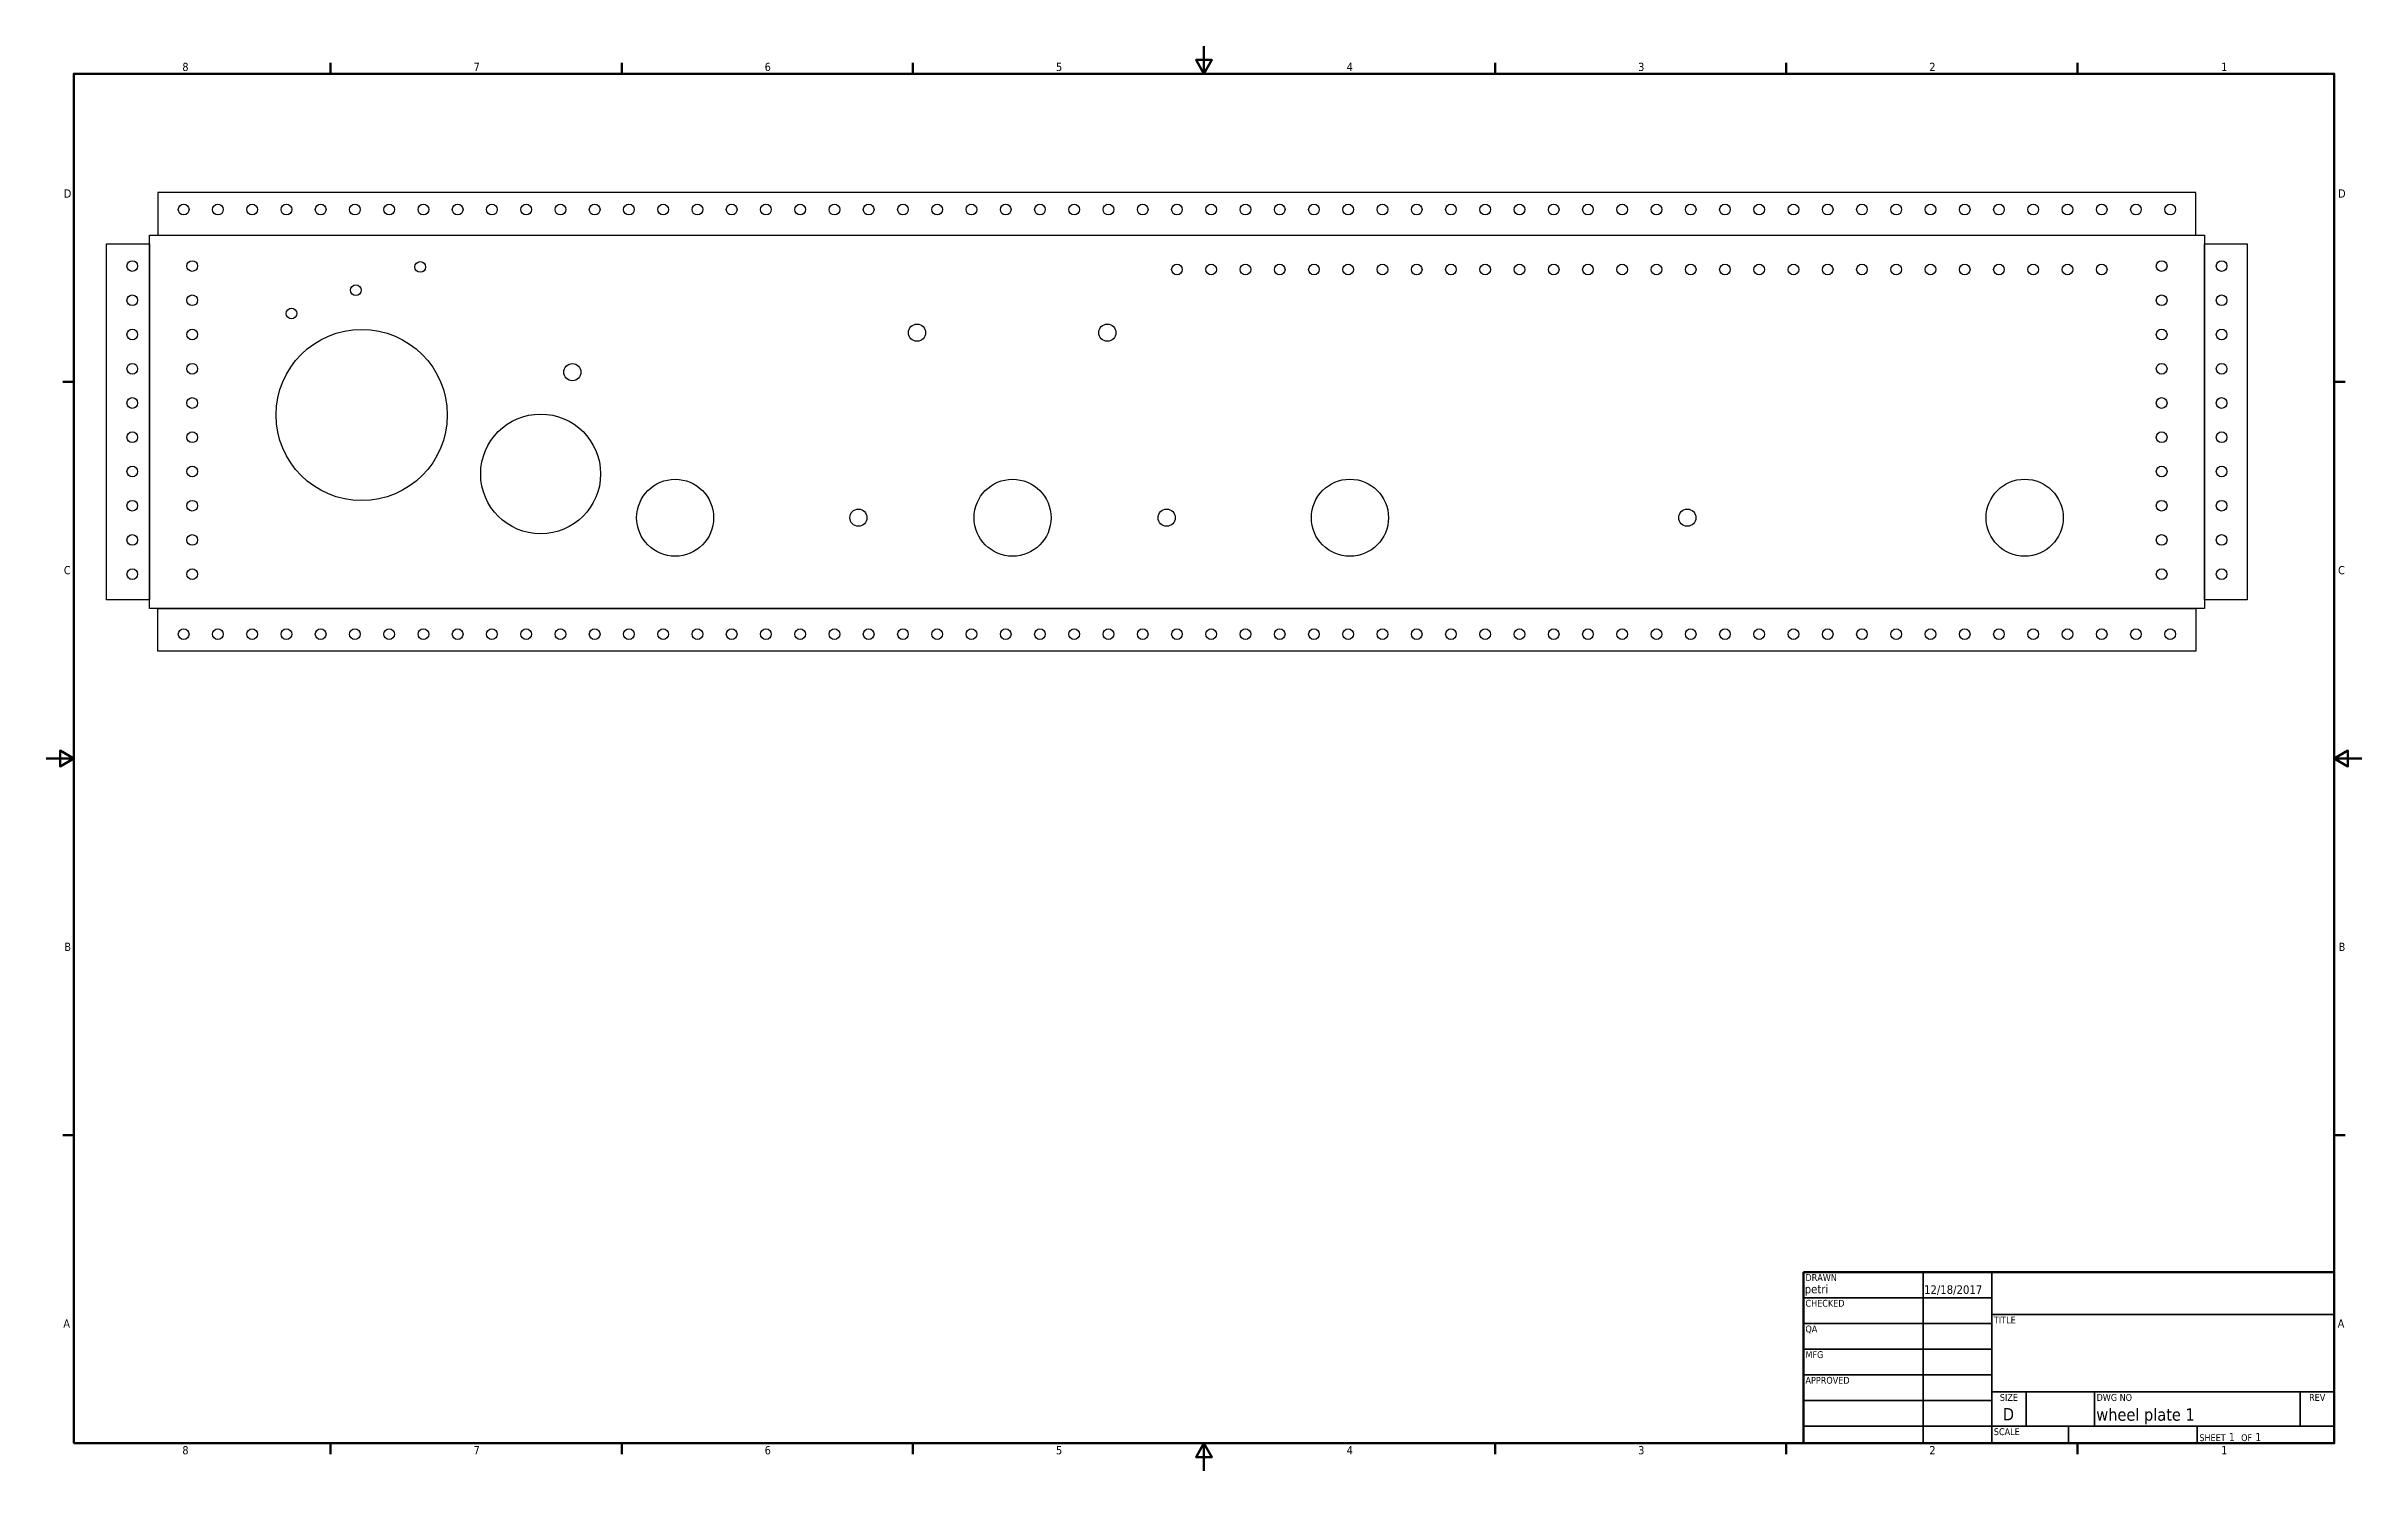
# Model space of a CAD drawing. Header units: inches. Extents: x 0.1 to 33.9, y 0.6 to 21.4.
import ezdxf
from ezdxf.enums import TextEntityAlignment as Align

# ---------------------------------------------------------------- set-up
doc = ezdxf.new("R2010")
doc.units = ezdxf.units.IN
doc.header["$MEASUREMENT"] = 0
for name, color, linetype, lineweight in [('Border (ANSI)', 7, 'Continuous', 70), ('Sketch Geometry (ANSI)', 7, 'Continuous', 25), ('Title (ANSI)', 7, 'Continuous', 50)]:
    doc.layers.add(name, color=color, linetype=linetype, lineweight=lineweight)
doc.styles.add('Note Text (ANSI)', font='tahoma.ttf')
doc.styles.add('Text Style30', font='tahoma.ttf')
doc.styles.add('Text Style38', font='tahoma.ttf')
doc.styles.add('Text Style39', font='tahoma.ttf')

# ---------------------------------------------------------------- blocks, each defined once
blk = doc.blocks.new('Borders Default Border')
at = {"layer": 'Border (ANSI)'}
for p, q in [((4.25, 21), (4.25, 21.16)), ((8.5, 21), (8.5, 21.16)), ((12.75, 21), (12.75, 21.16)), ((21.25, 21), (21.25, 21.16)), ((25.5, 21), (25.5, 21.16)), ((29.75, 21), (29.75, 21.16)), ((0.5, 16.5), (0.34, 16.5)), ((33.5, 16.5), (33.66, 16.5)), ((0.5, 5.5), (0.34, 5.5)), ((33.5, 5.5), (33.66, 5.5)), ((4.25, 1), (4.25, 0.84)), ((8.5, 1), (8.5, 0.84)), ((12.75, 1), (12.75, 0.84)), ((21.25, 1), (21.25, 0.84)), ((25.5, 1), (25.5, 0.84)), ((29.75, 1), (29.75, 0.84))]:
    blk.add_line(p, q, dxfattribs=at)
at = {"layer": 'Border (ANSI)', "flags": 128}
for points in [[(17, 21.4), (17, 21), (16.885, 21.2), (17.115, 21.2), (17, 21)], [(0.5, 1), (0.5, 21), (33.5, 21), (33.5, 1), (0.5, 1)], [(0.1, 11), (0.5, 11), (0.3, 11.115), (0.3, 10.885), (0.5, 11)], [(33.9, 11), (33.5, 11), (33.7, 11.115), (33.7, 10.885), (33.5, 11)], [(17, 0.6), (17, 1), (16.885, 0.8), (17.115, 0.8), (17, 1)]]:
    blk.add_lwpolyline(points, dxfattribs=at)
at = {"layer": 'Border (ANSI)', "char_height": 0.12, "attachment_point": 7, "style": 'Note Text (ANSI)'}
for s, insert in [('8', (2.086, 21.037)), ('7', (6.338, 21.04)), ('6', (10.587, 21.037)), ('5', (14.84, 21.037)), ('4', (19.083, 21.04)), ('3', (23.338, 21.037)), ('2', (27.589, 21.04)), ('1', (31.848, 21.04)), ('D', (0.356, 19.19)), ('D', (33.556, 19.19)), ('C', (0.356, 13.688)), ('C', (33.556, 13.688)), ('B', (0.363, 8.19)), ('B', (33.563, 8.19)), ('A', (0.349, 2.69)), ('A', (33.549, 2.69)), ('8', (2.086, 0.837)), ('7', (6.338, 0.84)), ('6', (10.587, 0.837)), ('5', (14.84, 0.837)), ('4', (19.083, 0.84)), ('3', (23.338, 0.837)), ('2', (27.589, 0.84)), ('1', (31.848, 0.84))]:
    blk.add_mtext(s, dxfattribs=dict(at, insert=insert))
blk = doc.blocks.new('Title Blocks ANSI - Large')
at = {"layer": 'Title (ANSI)'}
for p, q in [((5, 7.45), (5, 4.95)), ((12.75, 7.45), (5, 7.45)), ((12.75, 4.95), (12.75, 7.45)), ((5, 4.95), (12.75, 4.95))]:
    blk.add_line(p, q, dxfattribs=at)
at = {"layer": 'Title (ANSI)', "lineweight": 35}
for p, q in [((6.75, 4.95), (6.75, 7.45)), ((7.75, 4.95), (7.75, 7.45)), ((5, 7.075), (7.75, 7.075)), ((7.75, 6.83), (12.75, 6.83)), ((5, 6.7), (7.75, 6.7)), ((5, 6.325), (7.75, 6.325)), ((5, 5.95), (7.75, 5.95)), ((5, 5.575), (7.75, 5.575)), ((12.75, 5.7), (7.75, 5.7)), ((8.25, 5.2), (8.25, 5.7)), ((9.25, 5.2), (9.25, 5.7)), ((12.25, 5.2), (12.25, 5.7)), ((7.75, 5.2), (5, 5.2)), ((12.75, 5.2), (7.75, 5.2)), ((8.87, 5.2), (8.87, 4.95)), ((10.75, 5.2), (10.75, 4.95))]:
    blk.add_line(p, q, dxfattribs=at)
at = {"layer": 'Title (ANSI)', "style": 'Text Style38'}
for s, p in [('DRAWN', (5.03, 7.42)), ('CHECKED', (5.03, 7.045)), ('TITLE', (7.78, 6.8)), ('QA', (5.03, 6.67)), ('MFG', (5.03, 6.295)), ('APPROVED', (5.03, 5.92)), ('DWG NO', (9.28, 5.67)), ('SCALE', (7.78, 5.17))]:
    blk.add_text(s, height=0.1, dxfattribs=at).set_placement(p, align=Align.TOP_LEFT)
for s, p in [('SIZE', (8, 5.67)), ('REV', (12.5, 5.67))]:
    blk.add_text(s, height=0.1, dxfattribs=at).set_placement(p, align=Align.TOP_CENTER)
at = {"layer": 'Title (ANSI)', "insert": (10.78, 4.98), "char_height": 0.12, "attachment_point": 7, "style": 'Note Text (ANSI)'}
blk.add_mtext('\\fTahoma|b0|i0;\\H0.1000;SHEET\\fTahoma|b0|i0;\\H0.1200; 1  \\fTahoma|b0|i0;\\H0.1000;OF\\fTahoma|b0|i0;\\H0.1200; 1 ', dxfattribs=at)
at = {"layer": 'Title (ANSI)'}
for tag, p, height, style in [('AUTHOR_001', (5.019, 7.14), 0.125, 'Text Style39'), ('CREATION_DATE_001', (6.761, 7.132), 0.125, 'Text Style39'), ('Sheet_Size_001', (7.911, 5.285), 0.18, 'Text Style30'), ('PART_NUMBER_001', (9.276, 5.28), 0.18, 'Text Style30')]:
    blk.add_attdef(tag, p, '', height=height, dxfattribs=dict(at, style=style))
at = {"layer": 'Title (ANSI)', "style": 'Text Style39'}
for tag, p in [('COMPANY', (10.25, 7.14)), ('REVISION_NUMBER', (12.5, 5.375))]:
    blk.add_attdef(tag, text='', height=0.125, dxfattribs=at).set_placement(p, align=Align.MIDDLE_CENTER)
for tag, p in [('CHECKED_BY', (5.03, 6.73)), ('CHECKED_DATE', (6.78, 6.73)), ('MFG_APPROVED_BY', (5.03, 5.98)), ('MFG_APPROVED_DATE', (6.78, 5.98)), ('ENG_APPROVED_BY', (5.03, 5.605)), ('ENG_APPROVAL_DATE', (6.78, 5.605))]:
    blk.add_attdef(tag, text='', height=0.125, dxfattribs=at).set_placement(p, align=Align.BOTTOM_LEFT)
at = {"layer": 'Title (ANSI)', "style": 'Text Style30'}
blk.add_attdef('TITLE', text='', height=0.18, dxfattribs=at).set_placement((7.78, 6.223), align=Align.MIDDLE_LEFT)
at = {"layer": 'Title (ANSI)', "style": 'Note Text (ANSI)'}
blk.add_attdef('Initial_View_Scale', text='', height=0.12, dxfattribs=at).set_placement((8.84, 4.98), align=Align.BOTTOM_RIGHT)

msp = doc.modelspace()

# ---------------------------------------------------------------- linework, layer by layer
at = {"layer": 'Sketch Geometry (ANSI)'}
for p, q in [((31.48, 19.266), (1.73, 19.266)), ((1.73, 19.266), (1.73, 18.641)), ((31.48, 18.641), (31.48, 19.266)), ((1.605, 18.641), (31.605, 18.641)), ((1.605, 13.191), (1.605, 18.641)), ((1.73, 18.641), (31.48, 18.641)), ((31.605, 18.641), (31.605, 13.191)), ((0.98, 13.316), (0.98, 18.516)), ((0.98, 18.516), (1.605, 18.516)), ((1.605, 18.516), (1.605, 13.316)), ((31.605, 18.516), (32.23, 18.516)), ((31.605, 13.316), (31.605, 18.516)), ((32.23, 18.516), (32.23, 13.316)), ((1.605, 13.316), (0.98, 13.316)), ((31.605, 13.191), (1.605, 13.191)), ((1.73, 13.191), (31.48, 13.191)), ((1.73, 12.566), (1.73, 13.191)), ((31.48, 13.191), (31.48, 12.566)), ((32.23, 13.316), (31.605, 13.316)), ((31.48, 12.566), (1.73, 12.566))]:
    msp.add_line(p, q, dxfattribs=at)
for centre, radius in [((2.105, 19.016), 0.0781), ((2.605, 19.016), 0.0781), ((3.105, 19.016), 0.0781), ((3.605, 19.016), 0.0781), ((4.105, 19.016), 0.0781), ((4.605, 19.016), 0.0781), ((5.105, 19.016), 0.0781), ((5.605, 19.016), 0.0781), ((6.105, 19.016), 0.0781), ((6.605, 19.016), 0.0781), ((7.105, 19.016), 0.0781), ((7.605, 19.016), 0.0781), ((8.105, 19.016), 0.0781), ((8.605, 19.016), 0.0781), ((9.105, 19.016), 0.0781), ((9.605, 19.016), 0.0781), ((10.105, 19.016), 0.0781), ((10.605, 19.016), 0.0781), ((11.105, 19.016), 0.0781), ((11.605, 19.016), 0.0781), ((12.105, 19.016), 0.0781), ((12.605, 19.016), 0.0781), ((13.105, 19.016), 0.0781), ((13.605, 19.016), 0.0781), ((14.105, 19.016), 0.0781), ((14.605, 19.016), 0.0781), ((15.105, 19.016), 0.0781), ((15.605, 19.016), 0.0781), ((16.105, 19.016), 0.0781), ((16.605, 19.016), 0.0781), ((17.105, 19.016), 0.0781), ((17.605, 19.016), 0.0781), ((18.105, 19.016), 0.0781), ((18.605, 19.016), 0.0781), ((19.105, 19.016), 0.0781), ((19.605, 19.016), 0.0781), ((20.105, 19.016), 0.0781), ((20.605, 19.016), 0.0781), ((21.105, 19.016), 0.0781), ((21.605, 19.016), 0.0781), ((22.105, 19.016), 0.0781), ((22.605, 19.016), 0.0781), ((23.105, 19.016), 0.0781), ((23.605, 19.016), 0.0781), ((24.105, 19.016), 0.0781), ((24.605, 19.016), 0.0781), ((25.105, 19.016), 0.0781), ((25.605, 19.016), 0.0781), ((26.105, 19.016), 0.0781), ((26.605, 19.016), 0.0781), ((27.105, 19.016), 0.0781), ((27.605, 19.016), 0.0781), ((28.105, 19.016), 0.0781), ((28.605, 19.016), 0.0781), ((29.105, 19.016), 0.0781), ((29.605, 19.016), 0.0781), ((30.105, 19.016), 0.0781), ((30.605, 19.016), 0.0781), ((31.105, 19.016), 0.0781), ((1.355, 18.191), 0.0781), ((2.23, 18.191), 0.0781), ((5.559, 18.178), 0.0781), ((30.98, 18.191), 0.0781), ((31.855, 18.191), 0.0781), ((4.619, 17.838), 0.0781), ((16.605, 18.141), 0.0781), ((17.105, 18.141), 0.0781), ((17.605, 18.141), 0.0781), ((18.105, 18.141), 0.0781), ((18.605, 18.141), 0.0781), ((19.105, 18.141), 0.0781), ((19.605, 18.141), 0.0781), ((20.105, 18.141), 0.0781), ((20.605, 18.141), 0.0781), ((21.105, 18.141), 0.0781), ((21.605, 18.141), 0.0781), ((22.105, 18.141), 0.0781), ((22.605, 18.141), 0.0781), ((23.105, 18.141), 0.0781), ((23.605, 18.141), 0.0781), ((24.105, 18.141), 0.0781), ((24.605, 18.141), 0.0781), ((25.105, 18.141), 0.0781), ((25.605, 18.141), 0.0781), ((26.105, 18.141), 0.0781), ((26.605, 18.141), 0.0781), ((27.105, 18.141), 0.0781), ((27.605, 18.141), 0.0781), ((28.105, 18.141), 0.0781), ((28.605, 18.141), 0.0781), ((29.105, 18.141), 0.0781), ((29.605, 18.141), 0.0781), ((30.105, 18.141), 0.0781), ((1.355, 17.691), 0.0781), ((2.23, 17.691), 0.0781), ((30.98, 17.691), 0.0781), ((31.855, 17.691), 0.0781), ((1.355, 17.191), 0.0781), ((2.23, 17.191), 0.0781), ((4.704, 16.016), 1.25), ((3.679, 17.498), 0.0781), ((12.811, 17.218), 0.125), ((15.589, 17.218), 0.125), ((30.98, 17.191), 0.0781), ((31.855, 17.191), 0.0781), ((1.355, 16.691), 0.0781), ((2.23, 16.691), 0.0781), ((7.779, 16.641), 0.125), ((30.98, 16.691), 0.0781), ((31.855, 16.691), 0.0781), ((1.355, 16.191), 0.0781), ((2.23, 16.191), 0.0781), ((30.98, 16.191), 0.0781), ((31.855, 16.191), 0.0781), ((7.316, 15.155), 0.875), ((1.355, 15.691), 0.0781), ((2.23, 15.691), 0.0781), ((30.98, 15.691), 0.0781), ((31.855, 15.691), 0.0781), ((1.355, 15.191), 0.0781), ((2.23, 15.191), 0.0781), ((30.98, 15.191), 0.0781), ((31.855, 15.191), 0.0781), ((9.28, 14.516), 0.562), ((14.205, 14.516), 0.562), ((19.13, 14.516), 0.563), ((28.98, 14.516), 0.563), ((1.355, 14.691), 0.0781), ((2.23, 14.691), 0.0781), ((11.955, 14.516), 0.125), ((16.455, 14.516), 0.125), ((24.055, 14.516), 0.125), ((30.98, 14.691), 0.0781), ((31.855, 14.691), 0.0781), ((1.355, 14.191), 0.0781), ((2.23, 14.191), 0.0781), ((30.98, 14.191), 0.0781), ((31.855, 14.191), 0.0781), ((1.355, 13.691), 0.0781), ((2.23, 13.691), 0.0781), ((30.98, 13.691), 0.0781), ((31.855, 13.691), 0.0781), ((2.105, 12.816), 0.0781), ((2.605, 12.816), 0.0781), ((3.105, 12.816), 0.0781), ((3.605, 12.816), 0.0781), ((4.105, 12.816), 0.0781), ((4.605, 12.816), 0.0781), ((5.105, 12.816), 0.0781), ((5.605, 12.816), 0.0781), ((6.105, 12.816), 0.0781), ((6.605, 12.816), 0.0781), ((7.105, 12.816), 0.0781), ((7.605, 12.816), 0.0781), ((8.105, 12.816), 0.0781), ((8.605, 12.816), 0.0781), ((9.105, 12.816), 0.0781), ((9.605, 12.816), 0.0781), ((10.105, 12.816), 0.0781), ((10.605, 12.816), 0.0781), ((11.105, 12.816), 0.0781), ((11.605, 12.816), 0.0781), ((12.105, 12.816), 0.0781), ((12.605, 12.816), 0.0781), ((13.105, 12.816), 0.0781), ((13.605, 12.816), 0.0781), ((14.105, 12.816), 0.0781), ((14.605, 12.816), 0.0781), ((15.105, 12.816), 0.0781), ((15.605, 12.816), 0.0781), ((16.105, 12.816), 0.0781), ((16.605, 12.816), 0.0781), ((17.105, 12.816), 0.0781), ((17.605, 12.816), 0.0781), ((18.105, 12.816), 0.0781), ((18.605, 12.816), 0.0781), ((19.105, 12.816), 0.0781), ((19.605, 12.816), 0.0781), ((20.105, 12.816), 0.0781), ((20.605, 12.816), 0.0781), ((21.105, 12.816), 0.0781), ((21.605, 12.816), 0.0781), ((22.105, 12.816), 0.0781), ((22.605, 12.816), 0.0781), ((23.105, 12.816), 0.0781), ((23.605, 12.816), 0.0781), ((24.105, 12.816), 0.0781), ((24.605, 12.816), 0.0781), ((25.105, 12.816), 0.0781), ((25.605, 12.816), 0.0781), ((26.105, 12.816), 0.0781), ((26.605, 12.816), 0.0781), ((27.105, 12.816), 0.0781), ((27.605, 12.816), 0.0781), ((28.105, 12.816), 0.0781), ((28.605, 12.816), 0.0781), ((29.105, 12.816), 0.0781), ((29.605, 12.816), 0.0781), ((30.105, 12.816), 0.0781), ((30.605, 12.816), 0.0781), ((31.105, 12.816), 0.0781)]:
    msp.add_circle(centre, radius, dxfattribs=at)

# ---------------------------------------------------------------- block references
msp.add_blockref('Borders Default Border', (0, 0))
msp.add_blockref('Title Blocks ANSI - Large', (20.75, -3.95)).add_auto_attribs({'AUTHOR_001': 'petri', 'CREATION_DATE_001': '12/18/2017', 'PART_NUMBER_001': 'wheel plate 1', 'Sheet_Size_001': 'D'})

doc.saveas('drawing.dxf')
